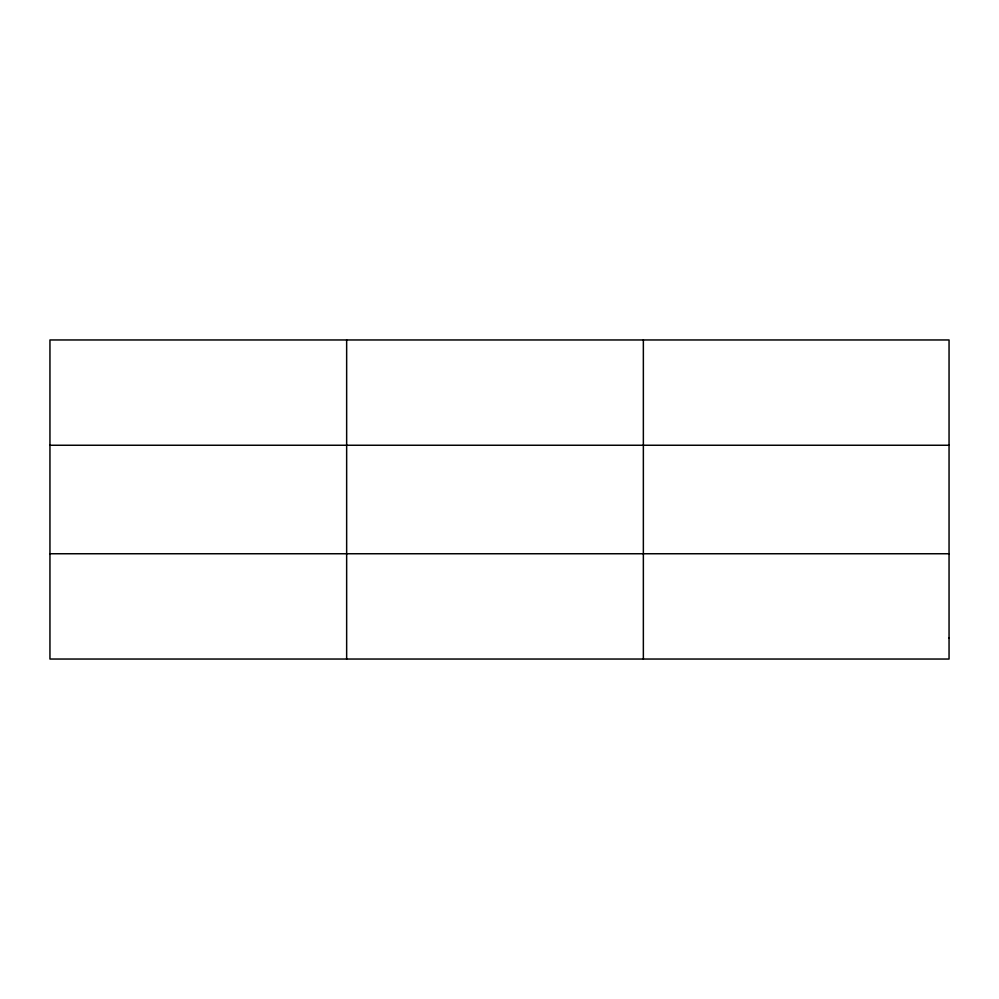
<?xml version="1.0" encoding="UTF-8"?>
<svg xmlns="http://www.w3.org/2000/svg" width="999" height="999" viewBox="0 0 999 999"><rect width="100%" height="100%" fill="white"/><g stroke="black" fill="none" stroke-linecap="round" stroke-linejoin="round"><path stroke-width="1.5" d="M346.653 659.04L346.653 339.96M643.356 659.04L643.356 339.96M49.95 445.254L949.05 445.254M49.95 553.746L949.05 553.746M949.05 637.986L949.05 659.04L49.95 659.04L49.95 339.96L949.05 339.96L949.05 637.986"/></g></svg>
